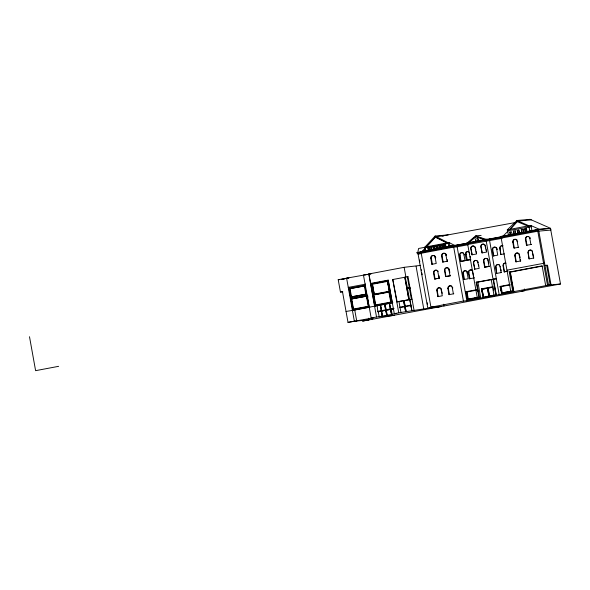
<?xml version="1.0" encoding="UTF-8"?>
<svg xmlns="http://www.w3.org/2000/svg" width="590" height="590" viewBox="0 0 590 590"><rect width="100%" height="100%" fill="white"/><g stroke="black" fill="none" stroke-linecap="round" stroke-linejoin="round"><path stroke-width="0.89" d="M424.778 249.629L425.692 247.144L418.59 248.486L417.794 252.491L416.968 253.022L421.467 252.181M426.378 246.863L435.287 237.018L446.578 242.534M435.604 236.988L426.29 246.871M420.928 251.576L430.936 307.176L463.416 301.04L453.71 247.121L421.231 253.257L420.81 251.583L422.13 251.465L425.611 247.653M508.337 230.86L502.887 236.273L507.953 235.314M475.983 236.553L468.77 242.542L475.805 236.568L483.977 239.26M467.405 242.8L475.68 235.882L481.116 235.395M507.282 229.857L528.972 225.786L516.943 220.505L507.282 229.857L508.477 235.012M507.459 230.845L531.221 226.693M424.903 247.129L448.083 242.763L435.118 236.044L424.903 247.129L425.633 250.684M425.021 247.756L448.194 243.39L448.725 246.318L454.492 245.352L449.292 242.652L447.994 242.77L448.112 243.397L449.396 243.279M427.794 247.357L428.51 250.16L427.794 247.357L429.668 247.026L430.176 249.843L429.668 247.026M513.558 231.103L514.259 233.942L513.558 231.103L515.218 230.808L515.734 233.662L515.218 230.808M517.201 230.528L518.875 230.225L517.201 230.528L517.873 233.256L517.378 230.513M521.228 229.768L523.042 229.444L521.228 229.768L521.921 232.49L521.427 229.746M524.753 229.097L525.439 231.826L524.753 229.097C527.962 226.803 526.634 236.074 526.133 228.839M431.15 246.812L431.644 249.548L431.15 246.812L432.972 246.487L433.34 248.538M434.424 246.281L435.088 248.914L434.424 246.281L436.172 245.971L436.644 248.619L436.172 245.971M509.871 232.018L510.343 234.658L509.871 232.018L511.427 231.73L512.083 234.348M524.945 229.082L526.317 228.824M437.382 245.897L438.046 248.361L437.382 245.897L439.063 245.602L439.513 248.08L439.063 245.602M440.723 245.27L441.173 247.748L440.723 245.27L442.426 244.968L442.721 246.62M443.835 244.769L444.263 247.166L443.835 244.769L445.487 244.481L445.775 246.074M444.078 244.747L445.487 244.481M478.07 240.779L475.739 241.251L475.238 239.083L477.959 238.581L478.225 240.034M420.316 252.085L420.242 251.701L453.54 245.396L453.622 245.86L420.95 252.041M537.461 230.004L500.49 236.988L500.401 236.531L537.497 229.532L547.505 285.169L560.5 283.989L550.492 228.382L538.508 229.436L548.523 285.081M422.13 251.465L426.046 250.728M531.959 230.779L539.54 229.348L531.029 225.601L528.706 225.808L529.901 230.963L531.959 230.779L531.029 225.601M420.987 251.886L416.894 252.638L418.303 252.513M467.604 243.08L456.712 245.152L467.25 243.22M489.169 239.016L501.751 236.642M550.743 229.222L550.802 230.071L537.8 231.214L537.608 230.351L489.383 239.444L499.17 294.624M421.769 252.608L417.565 253.398L417.477 252.933M467.287 243.994L420.788 252.476L420.707 252.011M500.895 237.645L486.057 240.115L495.917 295.398L496.404 295.354L493.469 279.026L496.315 278.775L476.477 282.381M550.492 228.382L550.654 228.758M467.398 243.641L467.715 244.481L502.053 238.323M500.873 237.298L501.19 238.131L537.8 231.214M417.786 253.361L418.103 254.172L421.29 253.567M468.445 244.673L457.014 246.834L456.925 245.58L489.501 239.422L489.412 238.957L485.821 239.319L475.68 235.882L475.805 236.568L484.774 239.533M342.797 291.836L340.43 292.043L338.21 279.704L371.162 273.767L366.7 274.608M420.464 265.419L404.15 267.314L368.927 273.967L374.702 306.04L392.313 302.714L388.198 280.125L394.282 313.659L396.827 313.438L381.996 316.196L380.388 305.214M341.426 279.387L348.963 277.912L346.596 278.119L354.347 321.196L368.853 319.898L368.551 318.217M471.808 254.836L476.543 253.98L475.112 247.933A2.345 2.235 84.9 0 0 472.501 246.045A2.345 2.235 84.9 0 0 470.717 248.766L472.148 254.806L471.056 248.737A2.345 2.235 84.9 0 1 473.991 246.119M481.875 252.94L486.595 252.078L485.179 246.03A2.345 2.235 84.9 0 0 482.561 244.142A2.345 2.235 84.9 0 0 480.784 246.863L482.2 252.911L481.108 246.834A2.345 2.235 84.9 0 1 485.319 245.425M526.501 245.3L531.391 244.422L530.897 244.467L529.805 238.397A2.345 2.235 84.9 0 0 527.195 236.509A2.345 2.235 84.9 0 0 525.41 239.23L526.501 245.3L526.995 245.256L525.897 239.186A2.345 2.235 84.9 0 1 528.839 236.561M518.721 247.262L513.868 248.132L512.776 242.062A2.345 2.235 84.9 0 1 514.554 239.341A2.345 2.235 84.9 0 1 517.172 241.229L517.71 241.62L517.246 241.664M446.46 255.131L445.981 255.175A2.345 2.235 84.9 0 0 443.37 253.287A2.345 2.235 84.9 0 0 441.586 256.008L442.677 262.078L447.552 261.208L447.264 259.593M431.836 264.313L436.231 263.487L435.14 257.41A2.345 2.235 84.9 0 0 432.529 255.522A2.345 2.235 84.9 0 0 430.744 258.243L431.836 264.313L432.374 264.268L431.283 258.191A2.345 2.235 84.9 0 1 435.177 256.267M460.62 261.459L465.016 260.625L463.924 254.556A2.345 2.235 84.9 0 0 461.314 252.668A2.345 2.235 84.9 0 0 459.529 255.389L460.62 261.459L465.517 260.581M469.478 252.874A2.345 2.235 84.9 0 0 465.267 254.283L466.358 260.36L470.754 259.526M466.358 260.36L470.791 259.607M493.351 255.964L497.746 255.131L496.655 249.061A2.345 2.235 84.9 0 0 494.037 247.173A2.345 2.235 84.9 0 0 492.259 249.894L493.351 255.964L493.837 255.92L492.746 249.85A2.345 2.235 84.9 0 1 495.681 247.225M502.724 245.823A2.345 2.235 84.9 0 0 499.789 248.449L500.88 254.519L504.398 253.855M375.358 305.922L370.992 283.355L388.198 280.125M368.853 319.898L362.518 321.093L441.637 306.453C427.315 308.378 413.022 310.495 398.759 312.818L392.77 279.527L405.898 277.042L404.15 267.314M414.01 310.141L407.992 276.695L407.336 276.821L409.29 287.691L409.873 287.581L409.991 288.222L409.408 288.333L411.385 299.322L397.136 301.837L392.77 279.527M373.994 294.646L371.921 283.871L387.881 280.87L388.198 282.669M372.438 284.247L387.519 281.415L389.297 291.283L374.215 294.115L372.438 284.247L374.215 294.115M349.553 288.731L364.834 285.892L349.553 288.731L351.035 296.947L366.316 294.1L351.035 296.947M340.43 292.043L342.48 291.659L348.012 322.391L373.551 317.804L371.184 318.01L363.44 274.992L365.807 274.778M484.626 267.204L489.383 266.341L484.626 267.204L483.527 261.127A2.345 2.235 84.9 0 1 485.312 258.405A2.345 2.235 84.9 0 1 487.93 260.301L488.291 260.264A2.345 2.235 84.9 0 0 487.355 258.752M474.493 269.217L479.228 268.354L477.797 262.314A2.345 2.235 84.9 0 0 475.186 260.419A2.345 2.235 84.9 0 0 473.401 263.14L474.832 269.188L473.741 263.111A2.345 2.235 84.9 0 1 477.635 261.186M533.485 258.066L532.394 251.996A2.345 2.235 84.9 0 0 529.783 250.108A2.345 2.235 84.9 0 0 527.998 252.83L529.09 258.899L533.832 258.036M518.647 253.39A2.345 2.235 84.9 0 1 519.584 254.895L519.215 254.932A2.345 2.235 84.9 0 0 516.597 253.044A2.345 2.235 84.9 0 0 514.812 255.765L515.911 261.835L520.675 260.972L520.387 259.357M445.627 276.585L450.406 275.722L445.627 276.585L444.528 270.508A2.345 2.235 84.9 0 1 446.313 267.786A2.345 2.235 84.9 0 1 448.924 269.682L449.315 269.645A2.345 2.235 84.9 0 0 448.378 268.14M434.609 279.004L439.469 278.133L434.609 279.004L433.517 272.934A2.345 2.235 84.9 0 1 435.302 270.213A2.345 2.235 84.9 0 1 437.913 272.101L439.012 278.178M407.992 276.695L405.242 277.167L407.417 287.861L409.873 287.581M350.866 298.747L367.142 295.715L369.082 306.505L352.805 309.536L350.866 298.747L367.142 295.715M373.463 294.624L389.252 291.63L391.192 302.419M351.249 299.027L366.884 296.114L351.249 299.027L353.071 309.131L353.521 309.094L351.706 298.983M373.861 294.661L389.82 291.659M409.512 299.491L407.535 288.503L408.118 288.392L408.007 287.75M506.95 270.161L544.577 263.147M505.977 263.177A2.345 2.235 84.9 0 0 503.041 265.802L504.133 271.872L507.651 271.208M463.806 279.564L468.202 278.738L467.11 272.661A2.345 2.235 84.9 0 0 464.492 270.773A2.345 2.235 84.9 0 0 462.715 273.495L463.806 279.564L464.485 279.505L463.393 273.435A2.345 2.235 84.9 0 1 466.329 270.81M500.128 266.923L500.055 266.488A2.345 2.235 84.9 0 0 497.436 264.593A2.345 2.235 84.9 0 0 495.659 267.314L496.75 273.391L501.463 272.528M504.133 271.872L508.042 271.171M472.848 272.3L472.767 271.865A2.345 2.235 84.9 0 0 470.156 269.977A2.345 2.235 84.9 0 0 468.372 272.698L469.463 278.768L474.353 277.89M509.288 272.071L510.306 271.975L513.728 290.995L512.71 291.084L509.288 272.071L542.122 265.861L545.662 285.516L546.672 285.427M542.188 266.12L510.107 272.189L511.545 280.154M476.196 282.241L476.691 282.197L479.545 298.083L479.058 298.127L476.196 282.241L491.654 279.372M353.071 309.131L368.698 306.225M346.035 311.446L354.745 310.038L356.714 320.982M352.931 310.377L369.805 307.191M365.099 284.218L365.564 284.173L348.262 287.396L348.727 287.352L352.842 310.207L392.866 302.825M396.79 301.866L412.041 299.196M58.631 366.324L35.607 370.668L29.5 336.72M437.891 296.63L442.286 295.796L441.195 289.727A2.345 2.235 84.9 0 0 438.584 287.832A2.345 2.235 84.9 0 0 436.799 290.553L437.891 296.63L438.281 296.593L437.19 290.523A2.345 2.235 84.9 0 1 438.967 287.795A2.345 2.235 84.9 0 1 441.586 289.69L441.195 289.727M452.36 288.178L452.788 288.141L452.287 287.743A2.345 2.235 84.9 0 0 449.669 285.848A2.345 2.235 84.9 0 0 447.891 288.569L448.983 294.646L453.806 293.776M477.266 297.773L467.457 299.602L466.041 291.711L476.499 289.734M481.447 288.864L483.269 297.626L481.447 288.864L492.842 286.733M466.513 292.057L467.029 292.013L468.298 299.064L467.781 299.108L466.513 292.057L476.683 290.184M481.956 289.233L483.616 297.094L481.956 289.233L493.093 287.131M482.2 289.211L487.465 288.215L488.881 296.099L487.465 288.215M488.1 288.097L489.516 295.981L487.856 288.119L493.336 287.109M501.603 293.437L500.099 286.401L509.753 284.579M511.132 291.254L501.677 292.979L500.556 286.733L510.321 284.889M381.472 311.129L377.888 311.771L377.807 311.328L393.847 308.297M401.016 312.612L399.895 307.154L410.891 305.089L409.792 299.624L411.872 310.561L410.869 305.62M377.888 311.771L393.928 308.74M381.088 311.166L385.838 310.281L386.745 315.311L384.621 304.381L385.602 309.853M386.089 310.222L390.61 309.389L391.517 314.418L389.319 303.489L390.307 308.961M390.794 309.33L393.574 308.85M399.983 307.678L410.979 305.605M467.781 299.108L477.952 297.242M501.677 292.979L511.449 291.136M467.457 299.602L477.922 297.626M501.19 238.131L510.785 291.453L512.71 291.084M348.012 322.391L354.347 321.196M371.184 318.01L376.531 317L394.135 315.429M394.282 313.659L398.759 312.818M513.728 290.995L510.785 291.453M501.367 293.459L511.899 291.467M483.372 297.117L494.509 295.015M467.715 244.481L477.421 298.437L479.058 298.127M545.662 285.516L547.505 285.169M479.545 298.083L477.421 298.437M544.983 265.426L547.498 265.205L551.001 284.682L513.61 291.667L511.862 281.931M418.103 254.172L427.802 308.091L434.174 306.889L430.936 307.176M483.026 297.648L514.451 291.733M466.712 300.753L495.275 295.354M491.168 279.417L494.103 295.738L496.404 295.354M429.771 307.914L443.953 306.011L524.65 290.767L524.326 288.967M560.5 283.989L521.84 291.062M442.175 235.956L514.974 222.607M489.199 239.193L500.895 237.047M370.992 283.355L373.728 296.881M518.16 221.036L531.317 219.864M527.755 226.029L517.142 221.604L516.943 220.505L530.108 219.333L550.662 228.352L537.379 229.54L537.608 230.351M448.142 234.879L435.118 236.044L435.287 237.018L446.962 242.962M436.084 236.546L443.901 235.853M477.959 238.581L478.247 240.764M500.401 236.531L503.963 236.207M442.426 244.968L442.876 247.446M432.972 246.487L433.466 249.223M529.805 238.397L530.299 238.353M453.29 245.455L456.955 245.093L457.044 245.551L453.503 245.89L453.592 247.144L457.132 246.812L466.838 300.73L463.29 301.062M525.41 239.23L525.897 239.186M512.776 242.062L513.234 242.018A2.345 2.235 84.9 0 1 517.128 240.093M420.242 251.701L422.514 251.502M485.253 246.472L485.872 248.051M499.789 248.449L500.055 248.419A2.345 2.235 84.9 0 1 502.997 245.801M496.655 249.061L497.141 249.017A2.345 2.235 84.9 0 0 496.205 247.505M492.259 249.894L492.746 249.85M496.728 249.496L497.223 249.452M441.586 256.008L442.065 255.964A2.345 2.235 84.9 0 1 444.425 253.213M446.062 255.61L446.534 255.566M465.267 254.283L466.181 254.202A2.345 2.235 84.9 0 1 467.966 251.48M435.14 257.41L435.678 257.365A2.345 2.235 84.9 0 0 435.494 256.783M459.529 255.389L460.03 255.345A2.345 2.235 84.9 0 1 463.489 252.999M464.005 254.991L464.426 254.511M430.744 258.243L431.283 258.191M435.221 257.845L435.759 257.8M500.88 254.519L500.055 248.419M527.998 252.83L528.338 252.793A2.345 2.235 84.9 0 1 532.556 251.384M532.475 252.431L533.685 257.233M447.552 261.208L447.073 261.252L445.981 255.175M442.677 262.078L443.156 262.034L442.065 255.964M514.812 255.765L515.188 255.728A2.345 2.235 84.9 0 1 518.131 253.11M519.288 255.367L519.665 255.337M483.527 261.127L483.896 261.097A2.345 2.235 84.9 0 1 486.831 258.472M477.797 262.314L477.871 262.749M529.09 258.899L528.338 252.793M520.675 260.972L520.306 261.001L519.215 254.932M515.911 261.835L516.279 261.805L515.188 255.728M338.21 279.704L339.788 279.564M342.318 279.387L344.051 279.232M444.528 270.508L444.919 270.478A2.345 2.235 84.9 0 1 447.862 267.853M449.005 270.117L449.396 270.08M503.041 265.802L503.432 265.766A2.345 2.235 84.9 0 1 505.792 263.015M495.659 267.314L495.976 267.285A2.345 2.235 84.9 0 1 498.344 264.541M433.517 272.934L433.982 272.89A2.345 2.235 84.9 0 1 436.917 270.272M467.11 272.661L467.789 272.602M468.372 272.698L468.866 272.654A2.345 2.235 84.9 0 1 470.643 269.932M462.715 273.495L463.393 273.435M467.184 273.096L467.863 273.037M387.519 281.415L389.297 291.283M371.921 283.871L373.831 293.754M496.75 273.391L495.976 267.285M469.463 278.768L469.957 278.723L468.866 272.654M407.417 287.861L409.29 287.691M407.535 288.503L409.991 288.222M447.891 288.569L448.319 288.532A2.345 2.235 84.9 0 1 450.686 285.781M436.799 290.553L437.19 290.523M441.276 290.162L441.659 290.125M500.099 286.401L501.124 290.789M500.556 286.733L501.131 286.681L502.252 292.928M466.041 291.711L467.523 298.71M551.001 284.682L550.153 284.756L546.65 265.279M448.983 294.646L449.41 294.609L448.319 288.532M369.082 306.505L368.632 306.542L366.692 295.752M494.103 295.738L494.597 295.693M369.215 307.066L369.679 307.021M352.805 309.536L353.263 309.492L351.316 298.702M405.05 306.181L404.18 300.694M404.585 306.269L403.604 300.789L405.714 311.727L404.681 306.785M399.895 307.154L399.054 301.667M405.146 306.704L406.141 311.645L404.069 300.708M386.007 309.78L385.211 304.285M381.015 310.724L381.627 310.628L380.646 305.155M377.807 311.328L377.18 305.819M420.958 252.439L421.231 253.257M419.512 260.02L419.829 261.783M421.872 272.993L422.197 274.748M427.19 302.788L427.514 304.543M523.168 230.13L523.537 232.187L522.851 229.458M519.001 230.911L519.37 232.976L518.699 230.24M517.172 241.229L518.263 247.299M519.812 256.141L520.1 257.749M513.234 242.018L514.325 248.088M503.432 265.766L504.524 271.835M500.888 269.306L501.175 270.921M500.055 266.488L501.146 272.558M494.715 287.286L495.032 289.048M495.349 290.804L496.138 295.192M488.513 261.503L488.808 263.118M493.292 288.436L493.616 290.251M486.16 249.659L486.448 251.274M487.93 260.301L489.022 266.37M483.896 261.097L484.987 267.167M475.452 247.903L475.82 249.954M476.108 251.561L476.396 253.176M478.505 264.327L478.792 265.935M477.907 282.256L480.754 298.105M477.59 289.55L477.907 291.305M469.662 253.457L469.736 253.892M470.171 256.303L470.466 257.919M472.988 273.104L473.858 277.934M466.181 254.202L467.28 260.279M460.03 255.345L461.122 261.414M449.292 242.652L449.927 246.214M445.244 244.503L445.679 246.893M449.543 270.884L449.831 272.499M452.287 287.743L453.378 293.813M448.924 269.682L450.023 275.751M444.919 270.478L446.011 276.548M439.034 275.714L439.321 277.33M441.954 291.733L442.242 293.348M443.628 304.219L443.953 306.011M433.982 272.89L435.073 278.967M416.075 266.245L423.819 309.271M387.748 280.884L389.688 291.674M391.222 309.293L392.129 314.322M389.725 303.415L391.701 314.359M386.317 310.2L387.224 315.23M385.027 304.3L386.996 315.252M381.642 311.078L382.549 316.107M380.425 305.17L382.394 316.122L379.171 316.764L378.264 311.734M374.053 298.688L374.871 303.208M368.787 273.981L376.531 317M367.622 295.597L367.939 297.36M371.626 317.826L371.943 319.625M367.032 296.962L367.334 298.643M367.636 300.325L368.396 304.543M365.874 291.637L366.169 293.282M366.427 296.158L368.249 306.262M364.369 285.929L365.844 294.144M350.025 288.687L351.5 296.903M349.7 289.926L349.391 288.23L348.926 288.274L365.269 285.228L364.797 285.272L366.479 294.602L366.943 294.558L350.6 297.603L351.072 297.559L350.615 295.015M350.003 291.622L350.305 293.319M437.876 270.965A2.345 2.235 84.9 0 1 438.193 271.481M474.515 246.399A2.345 2.235 84.9 0 1 475.267 247.321M477.959 261.695A2.345 2.235 84.9 0 1 478.136 262.277M421.385 270.36A2.736 0.819 79.3 0 1 421.29 269.659M451.254 285.914A2.345 2.235 84.9 0 1 451.778 286.194M452.53 287.124A2.345 2.235 84.9 0 1 452.714 287.706M529.791 237.254A2.345 2.235 84.9 0 1 530.115 237.77M445 253.346A2.345 2.235 84.9 0 1 446.276 254.548M467.287 271.503A2.345 2.235 84.9 0 1 467.604 272.019M471.226 269.903A2.345 2.235 84.9 0 1 472.76 270.721M498.911 264.667A2.345 2.235 84.9 0 1 499.435 264.947M517.142 221.604L509.996 229.37L517.142 221.604M486.072 239.26L466.926 242.874L467.007 243.338L486.153 239.717L486.072 239.26M387.549 280.693L371.508 283.731L375.41 305.406L391.45 302.375L387.549 280.693M388.935 292.124L373.927 294.963L375.727 304.919L390.727 302.08L388.928 292.124M404.836 277.278L408.855 299.624L404.836 277.278"/></g></svg>
